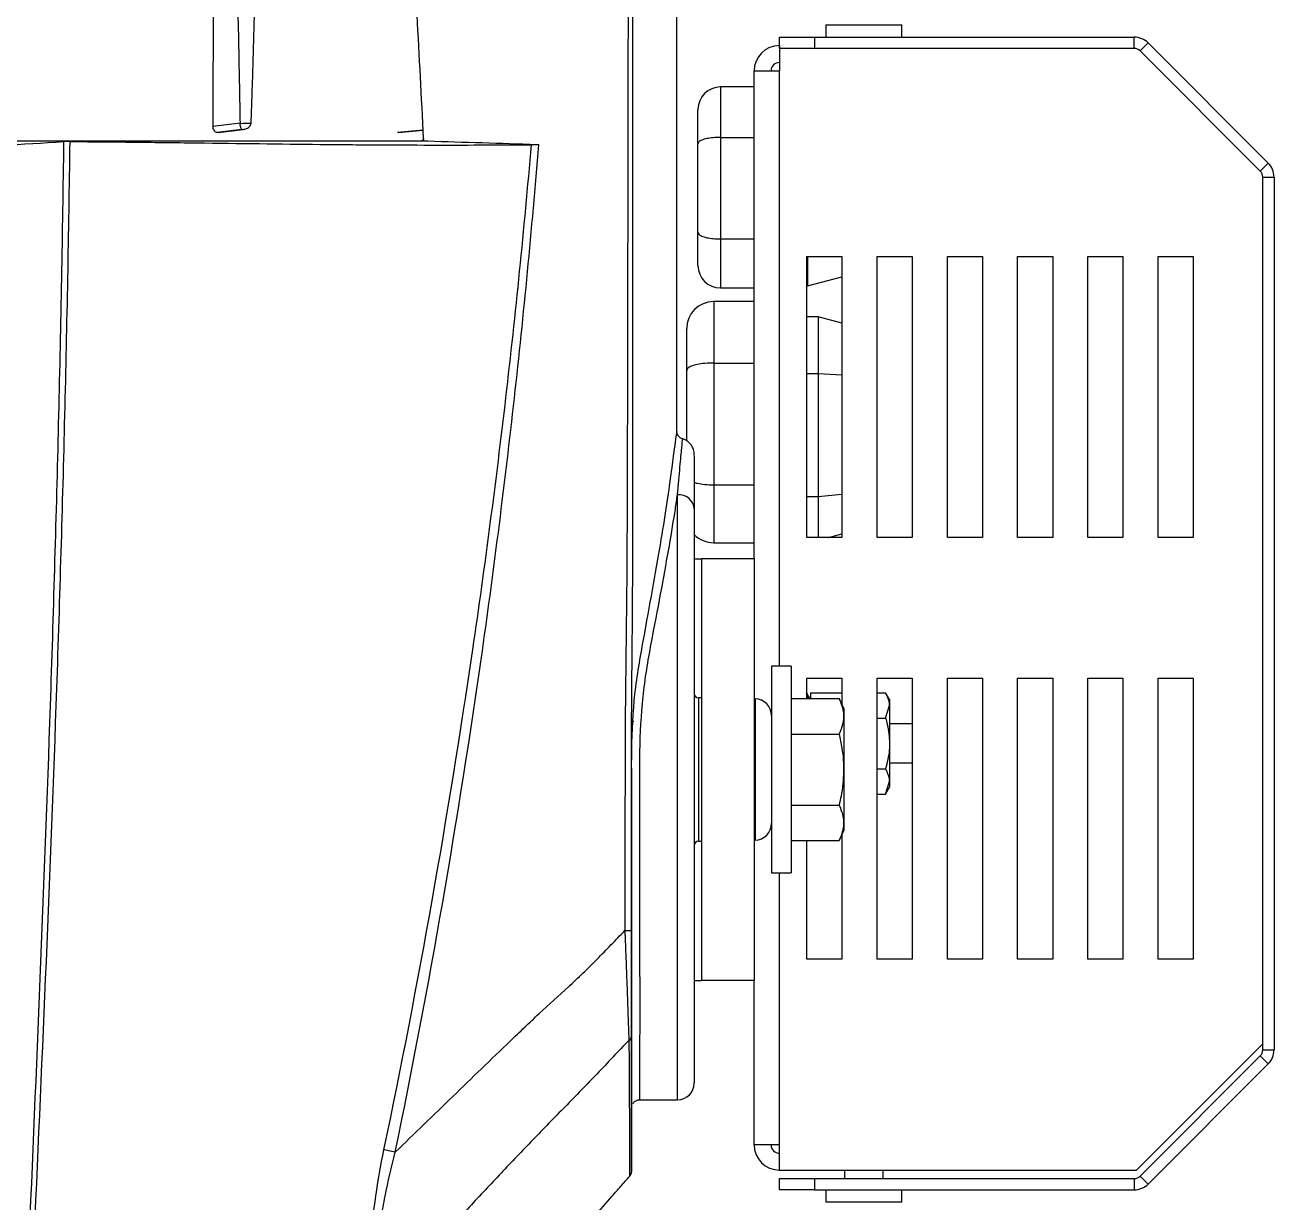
# Model space of a CAD drawing. Extents: x 9.3 to 87.2, y 1.1 to 68.8.
# Drawn here: x 40.103 to 44.548, y 7.566 to 11.753 of the extents above; entities that cross this region are included whole.
import ezdxf

# ---------------------------------------------------------------- set-up
doc = ezdxf.new("R2010")
doc.units = 0
doc.header["$MEASUREMENT"] = 0
doc.layers.add('OBJECT', color=7, linetype='CONTINUOUS')

msp = doc.modelspace()

# ---------------------------------------------------------------- linework, layer by layer
at = {"layer": 'OBJECT'}
for p, q in [((40.7729, 12.239), (40.7717, 11.3932)), ((42.9525, 11.7532), (42.9525, 11.7098)), ((42.9525, 11.7532), (43.2225, 11.7532)), ((43.2225, 11.7098), (43.2225, 11.7532)), ((42.7875, 11.6698), (42.7875, 11.7098)), ((42.7875, 11.7098), (42.9125, 11.7098)), ((42.9125, 11.7098), (42.9125, 11.6698)), ((42.9125, 11.7098), (44.0501, 11.7098)), ((44.0501, 11.6698), (44.0501, 11.7098)), ((42.7875, 11.6798), (42.7875, 11.5898)), ((42.9125, 11.6698), (42.7875, 11.6698)), ((44.0501, 11.6698), (42.9125, 11.6698)), ((44.0713, 11.661), (44.0996, 11.6893)), ((44.4987, 11.2336), (44.0713, 11.661)), ((44.0996, 11.6893), (44.527, 11.2619)), ((42.6975, 11.5898), (42.7875, 11.5898)), ((42.6975, 9.8548), (42.6975, 11.5898)), ((42.7875, 9.4723), (42.7875, 11.5898)), ((42.6975, 11.5328), (42.5775, 11.5328)), ((42.5775, 11.5328), (42.5775, 11.3533)), ((42.4975, 11.3308), (42.4975, 11.4528)), ((40.7717, 11.3932), (40.868, 11.4046)), ((40.8746, 11.3813), (40.787, 11.3709)), ((40.7898, 11.3709), (40.8751, 11.3813)), ((40.7911, 11.3709), (40.8782, 11.3816)), ((40.868, 11.4046), (40.8681, 11.4032)), ((40.8751, 11.3813), (40.8746, 11.3813)), ((40.9073, 11.4039), (40.9074, 11.4056)), ((41.5195, 11.3796), (41.4288, 11.3709)), ((41.4306, 11.3709), (41.5195, 11.3795)), ((41.431, 11.3709), (41.5195, 11.3795)), ((40.7911, 11.371), (40.7898, 11.3709)), ((42.5775, 11.3533), (42.6975, 11.3533)), ((42.5775, 11.3533), (42.5775, 10.992)), ((42.4975, 11.0159), (42.4975, 11.3308)), ((44.4987, 11.2336), (44.527, 11.2619)), ((44.5075, 8.1073), (44.5075, 11.2124)), ((44.5075, 11.2124), (44.5475, 11.2124)), ((44.5475, 11.2124), (44.5475, 8.1073)), ((42.4975, 10.8978), (42.4975, 11.0159)), ((42.5775, 10.992), (42.6975, 10.992)), ((42.5775, 10.992), (42.5775, 10.8178)), ((42.885, 9.9298), (42.885, 10.9298)), ((42.885, 10.9298), (43.01, 10.9298)), ((42.8875, 10.9298), (42.8875, 10.8251)), ((43.01, 10.9298), (43.01, 9.9298)), ((43.135, 9.9298), (43.135, 10.9298)), ((43.135, 10.9298), (43.26, 10.9298)), ((43.26, 10.9298), (43.26, 9.9298)), ((43.385, 9.9298), (43.385, 10.9298)), ((43.385, 10.9298), (43.51, 10.9298)), ((43.51, 10.9298), (43.51, 9.9298)), ((43.635, 9.9298), (43.635, 10.9298)), ((43.635, 10.9298), (43.76, 10.9298)), ((43.76, 10.9298), (43.76, 9.9298)), ((43.885, 9.9298), (43.885, 10.9298)), ((43.885, 10.9298), (44.01, 10.9298)), ((44.01, 10.9298), (44.01, 9.9298)), ((44.135, 9.9298), (44.135, 10.9298)), ((44.135, 10.9298), (44.26, 10.9298)), ((44.26, 10.9298), (44.26, 9.9298)), ((42.8875, 10.8251), (43.01, 10.8579)), ((42.5775, 10.8178), (42.6975, 10.8178)), ((42.885, 10.8251), (42.8875, 10.8251)), ((42.6975, 10.7694), (42.5535, 10.7694)), ((42.5535, 10.7694), (42.5535, 10.5508)), ((42.9255, 10.7154), (42.885, 10.7154)), ((43.01, 10.6927), (42.9255, 10.7154)), ((42.9255, 10.7154), (42.9255, 10.5128)), ((42.4575, 10.5246), (42.4575, 10.6734)), ((42.5535, 10.5508), (42.6975, 10.5508)), ((42.5535, 10.5508), (42.5535, 10.1173)), ((42.4575, 10.2744), (42.4575, 10.5246)), ((42.9255, 10.5128), (42.885, 10.5128)), ((43.01, 10.5073), (42.9255, 10.5128)), ((42.9255, 10.5128), (42.9255, 10.0746)), ((42.4221, 10.308), (42.4221, 10.308)), ((42.5535, 10.1173), (42.6975, 10.1173)), ((42.5535, 10.1173), (42.5535, 9.9114)), ((42.4245, 7.9298), (42.4245, 10.0822)), ((42.9255, 10.0746), (42.885, 10.0746)), ((43.01, 10.0831), (42.9255, 10.0746)), ((42.9255, 10.0746), (42.9255, 9.9298)), ((42.4845, 10.0323), (42.4845, 7.9898)), ((43.01, 9.9298), (42.885, 9.9298)), ((42.9618, 9.9298), (43.01, 9.9428)), ((43.26, 9.9298), (43.135, 9.9298)), ((43.51, 9.9298), (43.385, 9.9298)), ((43.76, 9.9298), (43.635, 9.9298)), ((44.01, 9.9298), (43.885, 9.9298)), ((44.26, 9.9298), (44.135, 9.9298)), ((42.5535, 9.9114), (42.6975, 9.9114)), ((42.4845, 9.8548), (42.5105, 9.8548)), ((42.6975, 9.8548), (42.5105, 9.8548)), ((42.5105, 9.8548), (42.5105, 8.3548)), ((42.6975, 9.8548), (42.6975, 8.3548)), ((42.8295, 9.4723), (42.7595, 9.4723)), ((42.7595, 9.4723), (42.7595, 8.7373)), ((42.8295, 9.4723), (42.8295, 8.7373)), ((42.885, 9.4298), (43.01, 9.4298)), ((42.885, 9.3574), (42.885, 9.4298)), ((43.01, 9.4298), (43.01, 9.3359)), ((43.135, 9.4298), (43.26, 9.4298)), ((43.135, 8.4298), (43.135, 9.4298)), ((43.26, 9.4298), (43.26, 8.4298)), ((43.385, 8.4298), (43.385, 9.4298)), ((43.385, 9.4298), (43.51, 9.4298)), ((43.51, 9.4298), (43.51, 8.4298)), ((43.635, 8.4298), (43.635, 9.4298)), ((43.635, 9.4298), (43.76, 9.4298)), ((43.76, 9.4298), (43.76, 8.4298)), ((43.885, 8.4298), (43.885, 9.4298)), ((43.885, 9.4298), (44.01, 9.4298)), ((44.01, 9.4298), (44.01, 8.4298)), ((44.135, 8.4298), (44.135, 9.4298)), ((44.135, 9.4298), (44.26, 9.4298)), ((44.26, 9.4298), (44.26, 8.4298)), ((42.5105, 9.3594), (42.4993, 9.3596)), ((42.4993, 9.3596), (42.4993, 8.8501)), ((42.7006, 9.3561), (42.6975, 9.3561)), ((42.7006, 9.3561), (42.7006, 8.8536)), ((42.8295, 9.3574), (43, 9.3574)), ((42.891, 9.3574), (42.8842, 9.378)), ((42.8961, 9.3574), (42.885, 9.3766)), ((42.8981, 9.378), (43.01, 9.378)), ((42.8981, 9.378), (42.8981, 9.3574)), ((43.0175, 9.3198), (43, 9.3574)), ((43.135, 9.378), (43.1655, 9.378)), ((43.1794, 9.3538), (43.1655, 9.378)), ((43.1794, 9.3538), (43.1794, 9.3329)), ((43.0175, 8.8898), (43.0175, 9.3198)), ((43.1655, 9.2879), (43.1794, 9.3329)), ((43.1794, 9.3329), (43.1794, 9.1978)), ((43.135, 9.2879), (43.1655, 9.2879)), ((43.26, 9.2668), (43.1794, 9.2668)), ((42.8295, 9.2311), (43, 9.2311)), ((43.1794, 9.1978), (43.1794, 9.0627)), ((43.1794, 9.1288), (43.26, 9.1288)), ((43.135, 9.1078), (43.1655, 9.1078)), ((43.1655, 9.0177), (43.1794, 9.0627)), ((43.1655, 9.0177), (43.1794, 9.0418)), ((43.1794, 9.0627), (43.1794, 9.0418)), ((42.8295, 8.9785), (43, 8.9785)), ((43.135, 9.0177), (43.1655, 9.0177)), ((43, 8.8522), (43.0175, 8.8898)), ((42.4993, 8.8501), (42.5105, 8.8503)), ((42.6975, 8.8535), (42.7006, 8.8536)), ((42.8295, 8.8522), (43, 8.8522)), ((42.885, 8.4298), (42.885, 8.8522)), ((43.01, 8.8738), (43.01, 8.4298)), ((42.7595, 8.7373), (42.8295, 8.7373)), ((42.7875, 7.7698), (42.7875, 8.7373)), ((43.01, 8.4298), (42.885, 8.4298)), ((43.26, 8.4298), (43.135, 8.4298)), ((43.51, 8.4298), (43.385, 8.4298)), ((43.76, 8.4298), (43.635, 8.4298)), ((44.01, 8.4298), (43.885, 8.4298)), ((44.26, 8.4298), (44.135, 8.4298)), ((42.4845, 8.3548), (42.5105, 8.3548)), ((42.6975, 8.3548), (42.5105, 8.3548)), ((42.6975, 7.7698), (42.6975, 8.3548)), ((44.0584, 7.6798), (44.5075, 8.129)), ((44.5075, 8.1073), (44.5475, 8.1073)), ((44.0713, 7.6586), (44.4987, 8.086)), ((44.527, 8.0578), (44.0996, 7.6303)), ((44.4987, 8.086), (44.527, 8.0578)), ((42.2912, 7.9298), (42.4245, 7.9298)), ((42.7875, 7.7698), (42.6975, 7.7698)), ((42.7875, 7.6798), (42.7875, 7.7698)), ((42.7875, 7.6798), (44.0584, 7.6798)), ((42.7875, 7.6098), (42.7875, 7.6498)), ((42.7875, 7.6498), (42.9125, 7.6498)), ((42.9125, 7.6498), (42.9125, 7.6098)), ((42.9125, 7.6498), (44.0501, 7.6498)), ((43.0185, 7.6798), (43.0185, 7.6498)), ((43.1565, 7.6498), (43.1565, 7.6798)), ((44.0501, 7.6498), (44.0501, 7.6098)), ((44.0713, 7.6586), (44.0996, 7.6303)), ((42.9125, 7.6098), (42.7875, 7.6098)), ((42.9125, 7.6098), (44.0501, 7.6098)), ((42.9525, 7.6098), (42.9525, 7.5664)), ((43.2225, 7.5664), (43.2225, 7.6098)), ((43.1314, 7.5664), (42.9525, 7.5664)), ((43.2225, 7.5664), (43.1314, 7.5664))]:
    msp.add_line(p, q, dxfattribs=at)
at = {"layer": 'OBJECT', "flags": 128}
msp.add_lwpolyline([(41.9311, 11.3269), (41.914, 11.3275), (41.8991, 11.328)], dxfattribs=at)
at = {"layer": 'OBJECT'}
for centre, radius, start, end in [((44.0501, 11.6398), 0.07, 45, 90), ((42.7875, 11.5898), 0.09, 90, 180), ((44.0501, 11.6398), 0.03, 45, 90), ((42.7875, 11.5898), 0.03, 90, 180), ((42.5775, 11.4528), 0.08, 90, 180), ((44.4775, 11.2124), 0.07, 0, 45), ((44.4775, 11.2124), 0.03, 0, 45), ((42.5775, 10.8978), 0.08, 180, 270), ((42.5535, 10.6734), 0.096, 90, 180), ((42.4245, 10.2242), 0.06, 359.9986, 71.4049), ((42.4291, 10.0268), 0.0557, 5.7284, 94.762), ((42.5535, 10.0074), 0.096, 224.0486, 270), ((42.4995, 9.3746), 0.015, 180, 269), ((42.6995, 9.2961), 0.06, 0, 89), ((42.6995, 8.9136), 0.06, 271, 0), ((42.4995, 8.8351), 0.015, 91, 180), ((44.4775, 8.1073), 0.03, 315, 0), ((44.4775, 8.1073), 0.07, 315, 0), ((42.4245, 7.9898), 0.06, 270, 0), ((42.7875, 7.7698), 0.09, 180, 270), ((42.7875, 7.7698), 0.03, 180, 270), ((42.2462, 7.6735), 0.015, 333.1505, 359.9996), ((42.2459, 7.6732), 0.015, 336.3656, 348.0708), ((44.0501, 7.6798), 0.03, 270, 315), ((44.0501, 7.6798), 0.07, 270, 315)]:
    msp.add_arc(centre, radius, start, end, dxfattribs=at)
for centre, major_axis, ratio, start_param, end_param in [((38.1805, 11.0559), (3.6002, 0.229), 0.060072, 0.756277, 0.757394), ((38.1824, 11.0559), (3.6002, 0.2845), 0.037544, 0.442972, 0.444089)]:
    msp.add_ellipse(centre, major_axis=major_axis, ratio=ratio, start_param=start_param, end_param=end_param, dxfattribs=at)
for points, knots in [([(42.2576, 13.9812), (42.2564, 13.7541), (42.2552, 13.5271), (42.253, 13.073), (42.2519, 12.846), (42.2502, 12.3919), (42.2496, 12.1648), (42.2486, 11.7107), (42.2483, 11.4836), (42.2475, 11.0295), (42.2472, 10.8024), (42.2465, 10.4618), (42.2463, 10.3483), (42.2458, 10.1212), (42.2455, 10.0077), (42.2441, 9.7806), (42.2431, 9.6671), (42.2403, 9.44), (42.2387, 9.3265), (42.2381, 9.0994), (42.2379, 8.9859), (42.2375, 8.7588), (42.2374, 8.6453), (42.2372, 8.5317)], [0, 0, 0, 0, 0.125, 0.125, 0.25, 0.25, 0.375, 0.375, 0.5, 0.5, 0.625, 0.625, 0.6875, 0.6875, 0.75, 0.75, 0.8125, 0.8125, 0.875, 0.875, 0.9375, 0.9375, 1, 1, 1, 1]), ([(42.2612, 8.5317), (42.2612, 8.6452), (42.2612, 8.7587), (42.2612, 8.929), (42.2612, 8.9858), (42.2612, 9.0993), (42.2612, 9.1561), (42.2614, 9.3264), (42.2627, 9.4399), (42.2648, 9.667), (42.2655, 9.7805), (42.2662, 10.0075), (42.2663, 10.1211), (42.2663, 10.3481), (42.2663, 10.4617), (42.2662, 10.8022), (42.2661, 11.0293), (42.2659, 11.4834), (42.2658, 11.7105), (42.2658, 12.1646), (42.2659, 12.3916), (42.2667, 12.8457), (42.2673, 13.0727), (42.2686, 13.5268), (42.2693, 13.7538), (42.27, 13.9808)], [0, 0, 0, 0, 0.0625, 0.0625, 0.09375, 0.09375, 0.125, 0.125, 0.1875, 0.1875, 0.25, 0.25, 0.3125, 0.3125, 0.375, 0.375, 0.5, 0.5, 0.625, 0.625, 0.75, 0.75, 0.875, 0.875, 1, 1, 1, 1]), ([(40.842, 12.2649), (40.8472, 12.157), (40.8576, 11.9412), (40.8634, 11.6543), (40.8667, 11.4755), (40.868, 11.4046)], [0, 0, 0, 0, 0.376518, 0.752861, 1, 1, 1, 1]), ([(40.9074, 11.4056), (40.9085, 11.4357), (40.9124, 11.541), (40.9177, 11.7215), (40.9226, 11.9053), (40.9226, 12.0139), (40.9226, 12.0473)], [0, 0, 0, 0, 0.140929, 0.492249, 0.843576, 1, 1, 1, 1]), ([(42.4228, 10.308), (42.4228, 10.3779), (42.4228, 10.5569), (42.423, 10.8444), (42.4229, 11.1718), (42.4228, 11.4872), (42.4228, 11.6942), (42.4227, 11.7915)], [0, 0, 0, 0, 0.141299, 0.362006, 0.58149, 0.803267, 1, 1, 1, 1]), ([(40.787, 11.3709), (40.7853, 11.3711), (40.7817, 11.3716), (40.7771, 11.3756), (40.7736, 11.3814), (40.7719, 11.3876), (40.7718, 11.3917), (40.7717, 11.3932)], [0, 0, 0, 0, 0.217771, 0.435527, 0.653693, 0.873139, 1, 1, 1, 1]), ([(40.8681, 11.4032), (40.8755, 11.4034), (40.8907, 11.4038), (40.9017, 11.4039), (40.9073, 11.4039)], [0, 0, 0, 0, 0.488041, 1, 1, 1, 1]), ([(40.8746, 11.3813), (40.8746, 11.3813), (40.8743, 11.3814), (40.8735, 11.3822), (40.872, 11.385), (40.8704, 11.39), (40.8689, 11.3961), (40.8684, 11.4008), (40.8681, 11.4032)], [0, 0, 0, 0, 0.0052912, 0.1814683, 0.4107971, 0.6144007, 0.8069882, 1, 1, 1, 1]), ([(40.8751, 11.3813), (40.8752, 11.3813), (40.8776, 11.3815), (40.8842, 11.3823), (40.8937, 11.3854), (40.9015, 11.3912), (40.906, 11.3974), (40.9069, 11.4017), (40.9073, 11.4039)], [0, 0, 0, 0, 0.0045638, 0.1696343, 0.4736616, 0.6912917, 0.8452632, 1, 1, 1, 1]), ([(41.512, 11.3402), (41.4559, 11.3401), (41.3962, 11.3402), (41.3002, 11.3402), (41.2671, 11.3403), (41.1992, 11.3403), (41.1643, 11.3403), (41.0567, 11.3403), (40.9813, 11.3404), (40.8625, 11.3404), (40.822, 11.3404), (40.7394, 11.3404), (40.6973, 11.3404), (40.5688, 11.3403), (40.4799, 11.3403), (40.2958, 11.3402), (40.2014, 11.3402), (39.9115, 11.3401), (39.7092, 11.3401), (39.4978, 11.3401)], [0, 0, 0, 0, 0.125, 0.125, 0.1875, 0.1875, 0.25, 0.25, 0.375, 0.375, 0.4375, 0.4375, 0.5, 0.5, 0.625, 0.625, 0.75, 0.75, 1, 1, 1, 1]), ([(40.2401, 11.3382), (40.2358, 11.0137), (40.2297, 10.6893), (40.2143, 10.0408), (40.2049, 9.7167), (40.1727, 8.7449), (40.1458, 8.0978), (40.1174, 7.4522)], [0, 0, 0, 0, 0.25, 0.25, 0.5, 0.5, 1, 1, 1, 1]), ([(40.1361, 7.4517), (40.1657, 8.0975), (40.1937, 8.7447), (40.2271, 9.7168), (40.2367, 10.0409), (40.2526, 10.6896), (40.2588, 11.014), (40.2632, 11.3386)], [0, 0, 0, 0, 0.5, 0.5, 0.75, 0.75, 1, 1, 1, 1]), ([(40.2632, 11.3386), (40.2584, 11.3386), (40.2541, 11.3386), (40.2463, 11.3384), (40.2429, 11.3383), (40.2401, 11.3382)], [0, 0, 0, 0, 0.5, 0.5, 1, 1, 1, 1]), ([(40.2632, 11.3386), (40.3459, 11.338), (40.4271, 11.3373), (40.5866, 11.3356), (40.6648, 11.3346), (40.894, 11.3317), (41.0396, 11.3297), (41.2125, 11.328), (41.2467, 11.3277), (41.3138, 11.3272), (41.3468, 11.327), (41.4441, 11.3265), (41.5068, 11.3263), (41.6278, 11.3262), (41.6861, 11.3263), (41.7983, 11.3267), (41.8523, 11.327), (41.9039, 11.3274)], [0, 0, 0, 0, 0.125, 0.125, 0.25, 0.25, 0.5, 0.5, 0.5625, 0.5625, 0.625, 0.625, 0.75, 0.75, 0.875, 0.875, 1, 1, 1, 1]), ([(41.5212, 11.3495), (41.5213, 11.3471), (41.5199, 11.3448), (41.5164, 11.3417), (41.5142, 11.3408), (41.512, 11.3402)], [0, 0, 0, 0, 0.5, 0.5, 1, 1, 1, 1]), ([(42.5775, 11.3533), (42.5688, 11.3531), (42.5513, 11.3527), (42.5279, 11.3492), (42.5097, 11.3439), (42.4996, 11.3376), (42.4975, 11.3329), (42.4975, 11.3309), (42.4975, 11.3308)], [0, 0, 0, 0, 0.2046127, 0.4091284, 0.6165171, 0.8308199, 0.9963118, 1, 1, 1, 1]), ([(41.9039, 11.3274), (41.8782, 11.0271), (41.8478, 10.7273), (41.7782, 10.1287), (41.7388, 9.8298), (41.6076, 8.9353), (41.5024, 8.3421), (41.3791, 7.7522)], [0, 0, 0, 0, 0.25, 0.25, 0.5, 0.5, 1, 1, 1, 1]), ([(41.4204, 7.7435), (41.5421, 8.335), (41.6453, 8.9296), (41.7729, 9.8262), (41.8109, 10.1257), (41.8778, 10.7256), (41.9068, 11.026), (41.9311, 11.3269)], [0, 0, 0, 0, 0.5, 0.5, 0.75, 0.75, 1, 1, 1, 1]), ([(42.4975, 11.0159), (42.4975, 11.0159), (42.4975, 11.0137), (42.4996, 11.0088), (42.5097, 11.002), (42.5279, 10.9964), (42.5513, 10.9927), (42.5688, 10.9923), (42.5775, 10.992)], [0, 0, 0, 0, 0.003688, 0.169183, 0.383485, 0.590872, 0.795388, 1, 1, 1, 1]), ([(42.5535, 10.5508), (42.543, 10.5506), (42.522, 10.5501), (42.494, 10.546), (42.4721, 10.5399), (42.46, 10.5325), (42.4575, 10.5271), (42.4575, 10.5247), (42.4575, 10.5246)], [0, 0, 0, 0, 0.204615, 0.409128, 0.616519, 0.830817, 0.996313, 1, 1, 1, 1]), ([(42.4221, 10.308), (42.4214, 10.3028), (42.4198, 10.2924), (42.4131, 10.2458), (42.4031, 10.1703), (42.3886, 10.0612), (42.3669, 9.9253), (42.3386, 9.7678), (42.3073, 9.5906), (42.2716, 9.4017), (42.2582, 9.1994), (42.2611, 9.0592), (42.2609, 8.9251), (42.2609, 8.7972), (42.2611, 8.6149), (42.2613, 8.4392), (42.2614, 8.2796), (42.2613, 8.1418), (42.2613, 8.0337), (42.2613, 7.9588), (42.2613, 7.936), (42.2613, 7.9264)], [0, 0, 0, 0, 0.046522, 0.093947, 0.150618, 0.20887, 0.265691, 0.324154, 0.381557, 0.440533, 0.497828, 0.55716, 0.560378, 0.613725, 0.6684, 0.725769, 0.784801, 0.842172, 0.901206, 0.958578, 1, 1, 1, 1]), ([(42.4432, 10.2809), (42.4403, 10.282), (42.4348, 10.2842), (42.4289, 10.29), (42.4252, 10.296), (42.4232, 10.3014), (42.4225, 10.3056), (42.4224, 10.3074), (42.4224, 10.308)], [0, 0, 0, 0, 0.250051, 0.472798, 0.660655, 0.81792, 0.94204, 1, 1, 1, 1]), ([(42.4245, 10.0822), (42.4277, 10.1173), (42.4342, 10.1885), (42.4401, 10.251), (42.4431, 10.2816), (42.4428, 10.2781), (42.4427, 10.2771)], [0, 0, 0, 0, 0.293304, 0.595748, 0.874487, 1, 1, 1, 1]), ([(42.4845, 10.2202), (42.4845, 10.2211), (42.4845, 10.2244), (42.4845, 10.1951), (42.4845, 10.134), (42.4845, 10.0662), (42.4845, 10.0323)], [0, 0, 0, 0, 0.118294, 0.401933, 0.700897, 1, 1, 1, 1]), ([(42.4845, 10.1265), (42.4879, 10.1253), (42.498, 10.1218), (42.5222, 10.1183), (42.5431, 10.1176), (42.5535, 10.1173)], [0, 0, 0, 0, 0.201908, 0.600854, 1, 1, 1, 1]), ([(42.2912, 7.9322), (42.2912, 7.9337), (42.2912, 7.9369), (42.2913, 7.9825), (42.2913, 8.0584), (42.2913, 8.1656), (42.2914, 8.2987), (42.2912, 8.4551), (42.2911, 8.6271), (42.2908, 8.8094), (42.2914, 8.999), (42.2894, 9.194), (42.3014, 9.3905), (42.3358, 9.5777), (42.3692, 9.7509), (42.3966, 9.9043), (42.4145, 10.0122), (42.4222, 10.0656), (42.4245, 10.0822)], [0, 0, 0, 0, 0.055337, 0.121281, 0.187225, 0.253169, 0.319114, 0.385057, 0.451, 0.514003, 0.577006, 0.642521, 0.707917, 0.774979, 0.842058, 0.906531, 0.970994, 1, 1, 1, 1]), ([(43, 9.3574), (43.0059, 9.3424), (43.0179, 9.3119), (43.0156, 9.269), (43.0046, 9.2423), (43, 9.2311)], [0, 0, 0, 0, 0.359917, 0.730732, 1, 1, 1, 1]), ([(43.1794, 9.3329), (43.1794, 9.334), (43.1792, 9.3492), (43.1721, 9.3641), (43.1655, 9.378)], [0, 0, 0, 0, 0.070185, 1, 1, 1, 1]), ([(42.2691, 9.2763), (42.2691, 9.2763), (42.2684, 9.276), (42.2663, 9.2751), (42.2635, 9.274), (42.2619, 9.274), (42.2614, 9.274)], [0, 0, 0, 0, 0.011473, 0.212269, 0.746111, 1, 1, 1, 1]), ([(43.1655, 9.2879), (43.1676, 9.2803), (43.1757, 9.251), (43.1778, 9.2205), (43.1794, 9.1978)], [0, 0, 0, 0, 0.257551, 1, 1, 1, 1]), ([(43, 9.2311), (43.0035, 9.2145), (43.013, 9.1703), (43.0183, 9.096), (43.0109, 9.0281), (43.0023, 8.9892), (43, 8.9785)], [0, 0, 0, 0, 0.20045, 0.531174, 0.871908, 1, 1, 1, 1]), ([(43.1794, 9.1978), (43.1792, 9.1896), (43.1784, 9.1591), (43.1709, 9.1295), (43.1655, 9.1078)], [0, 0, 0, 0, 0.268634, 1, 1, 1, 1]), ([(43.1794, 9.0627), (43.1794, 9.0638), (43.1792, 9.079), (43.1721, 9.0939), (43.1655, 9.1078)], [0, 0, 0, 0, 0.070185, 1, 1, 1, 1]), ([(43, 8.9785), (43.0059, 8.9635), (43.0179, 8.933), (43.0156, 8.8901), (43.0046, 8.8634), (43, 8.8522)], [0, 0, 0, 0, 0.359917, 0.730732, 1, 1, 1, 1]), ([(41.4204, 7.7435), (41.4885, 7.81), (41.5569, 7.8758), (41.6592, 7.9747), (41.6932, 8.0077), (41.7614, 8.0735), (41.7955, 8.1063), (41.8467, 8.1554), (41.8638, 8.1717), (41.898, 8.2043), (41.9151, 8.2207), (41.9668, 8.269), (42.0019, 8.3004), (42.0541, 8.3481), (42.0714, 8.3641), (42.1055, 8.3967), (42.1222, 8.4134), (42.1552, 8.447), (42.1716, 8.464), (42.2044, 8.4979), (42.2208, 8.5148), (42.2372, 8.5318)], [0, 0, 0, 0, 0.25, 0.25, 0.375, 0.375, 0.5, 0.5, 0.5625, 0.5625, 0.625, 0.625, 0.75, 0.75, 0.8125, 0.8125, 0.875, 0.875, 0.9375, 0.9375, 1, 1, 1, 1]), ([(42.2372, 8.5318), (42.2374, 8.5272), (42.2376, 8.5225), (42.238, 8.5134), (42.2385, 8.4996), (42.2391, 8.4859), (42.2401, 8.4586), (42.2408, 8.4405), (42.2422, 8.4046), (42.2429, 8.3867), (42.2443, 8.3513), (42.2449, 8.3337), (42.2462, 8.2995), (42.2468, 8.2829), (42.2479, 8.2504), (42.2485, 8.2347), (42.2495, 8.205), (42.25, 8.1909), (42.2507, 8.1712), (42.2509, 8.1648), (42.2512, 8.1556), (42.2513, 8.1526), (42.2515, 8.1468), (42.2516, 8.1439), (42.2517, 8.1411)], [0, 0, 0, 0, 0.03125, 0.03125, 0.0625, 0.125, 0.125, 0.25, 0.25, 0.375, 0.375, 0.5, 0.5, 0.625, 0.625, 0.75, 0.75, 0.875, 0.875, 0.9375, 0.9375, 0.96875, 0.96875, 1, 1, 1, 1]), ([(42.2372, 8.5317), (42.2439, 8.5317), (42.2501, 8.5317), (42.2588, 8.5317), (42.2612, 8.5317), (42.2612, 8.5317)], [0, 0, 0, 0, 0.5, 0.5, 1, 1, 1, 1]), ([(42.2613, 8.1584), (42.2613, 8.1692), (42.2613, 8.1812), (42.2613, 8.2067), (42.2613, 8.2202), (42.2613, 8.2488), (42.2612, 8.2639), (42.2612, 8.295), (42.2612, 8.311), (42.2612, 8.3436), (42.2612, 8.3604), (42.2612, 8.3941), (42.2612, 8.411), (42.2612, 8.4622), (42.2612, 8.4968), (42.2612, 8.5317)], [0, 0, 0, 0, 0.125, 0.125, 0.25, 0.25, 0.375, 0.375, 0.5, 0.5, 0.625, 0.625, 0.75, 0.75, 1, 1, 1, 1]), ([(42.2517, 8.1411), (42.2137, 8.102), (42.1764, 8.0622), (42.1197, 8.0031), (42.1006, 7.9836), (42.0626, 7.9444), (42.0435, 7.9248), (41.9864, 7.866), (41.9484, 7.8267), (41.8913, 7.7677), (41.8723, 7.748), (41.8344, 7.7085), (41.7778, 7.649), (41.7028, 7.5691), (41.6468, 7.5087), (41.6095, 7.4685), (41.5909, 7.4483), (41.5535, 7.408), (41.5347, 7.3879), (41.4967, 7.348), (41.4774, 7.3283), (41.4383, 7.2892), (41.4186, 7.2698), (41.3793, 7.2308), (41.3596, 7.2113), (41.34, 7.1917)], [0, 0, 0, 0, 0.125, 0.125, 0.1875, 0.1875, 0.25, 0.25, 0.375, 0.375, 0.4375, 0.4375, 0.5, 0.625, 0.6875, 0.6875, 0.75, 0.75, 0.8125, 0.8125, 0.875, 0.875, 0.9375, 0.9375, 1, 1, 1, 1]), ([(42.2517, 8.1411), (42.2524, 8.0702), (42.2529, 8.007), (42.2534, 7.8951), (42.2536, 7.8464), (42.2537, 7.7848), (42.2537, 7.7662), (42.2538, 7.7332), (42.2538, 7.7188), (42.2539, 7.6818), (42.2539, 7.6655), (42.2539, 7.6576)], [0, 0, 0, 0, 0.25, 0.25, 0.5, 0.5, 0.625, 0.625, 0.75, 0.75, 1, 1, 1, 1]), ([(42.2612, 7.6735), (42.2612, 7.6781), (42.2612, 7.692), (42.2612, 7.7264), (42.2612, 7.7402), (42.2612, 7.7643), (42.2612, 7.7729), (42.2612, 7.7913), (42.2612, 7.8011), (42.2613, 7.8527), (42.2613, 7.9024), (42.2613, 8.018), (42.2613, 8.0839), (42.2613, 8.1584)], [0, 0, 0, 0, 0.25, 0.25, 0.375, 0.375, 0.4375, 0.4375, 0.5, 0.5, 0.75, 0.75, 1, 1, 1, 1]), ([(42.2613, 8.032), (42.2613, 8.0047), (42.2613, 7.9434), (42.2613, 7.8646), (42.2612, 7.7772), (42.2612, 7.7009), (42.2612, 7.6827), (42.2612, 7.6735)], [0, 0, 0, 0, 0.127624, 0.286794, 0.445966, 0.720031, 1, 1, 1, 1]), ([(42.2656, 7.9151), (42.2662, 7.9163), (42.2682, 7.9204), (42.2746, 7.9257), (42.2829, 7.9299), (42.2889, 7.9299), (42.2914, 7.9299)], [0, 0, 0, 0, 0.134491, 0.434457, 0.763894, 1, 1, 1, 1]), ([(41.3791, 7.7522), (41.3676, 7.6973), (41.3579, 7.6424), (41.3422, 7.5333), (41.3363, 7.4789), (41.3334, 7.4248)], [0, 0, 0, 0, 0.5, 0.5, 1, 1, 1, 1]), ([(41.3601, 7.4307), (41.3629, 7.4567), (41.3665, 7.4828), (41.3747, 7.5349), (41.3793, 7.5609), (41.3946, 7.6392), (41.4066, 7.6914), (41.4204, 7.7435)], [0, 0, 0, 0, 0.25, 0.25, 0.5, 0.5, 1, 1, 1, 1]), ([(41.4204, 7.7435), (41.4118, 7.7453), (41.4036, 7.7471), (41.3894, 7.7501), (41.3834, 7.7513), (41.3791, 7.7522)], [0, 0, 0, 0, 0.5, 0.5, 1, 1, 1, 1]), ([(42.003, 7.369), (42.045, 7.4176), (42.0869, 7.4661), (42.1498, 7.5385), (42.1707, 7.5626), (42.2021, 7.5986), (42.2126, 7.6106), (42.2282, 7.6284), (42.2334, 7.6343), (42.2437, 7.646), (42.2488, 7.6519), (42.2539, 7.6576)], [0, 0, 0, 0, 0.5, 0.5, 0.75, 0.75, 0.875, 0.875, 0.9375, 0.9375, 1, 1, 1, 1]), ([(42.2538, 7.6574), (42.2539, 7.6575), (42.2552, 7.6589), (42.2572, 7.6618), (42.259, 7.6653), (42.2597, 7.6672), (42.2599, 7.6679), (42.2599, 7.668), (42.2599, 7.668)], [0, 0, 0, 0, 0.0191024, 0.3407889, 0.6303983, 0.8470175, 0.9543607, 1, 1, 1, 1]), ([(42.2539, 7.6576), (42.2563, 7.6602), (42.258, 7.6632), (42.26, 7.6679), (42.2605, 7.6698), (42.2606, 7.6701)], [0, 0, 0, 0, 0.5, 0.5, 1, 1, 1, 1])]:
    msp.add_open_spline(points, degree=3, knots=knots, dxfattribs=at)
for points in [[(41.5212, 11.3495), (41.5066, 11.642), (41.4902, 11.9344), (41.472, 12.2266)], [(39.8005, 11.313), (39.947, 11.3212), (40.0936, 11.3295), (40.2401, 11.3382)], [(41.8991, 11.328), (41.77, 11.3323), (41.641, 11.3364), (41.512, 11.3402)], [(41.9311, 11.3269), (41.92, 11.3273), (41.9105, 11.3275), (41.9039, 11.3274)], [(42.2517, 8.1411), (42.2577, 8.1455), (42.2613, 8.152), (42.2613, 8.1584)], [(42.2606, 7.6701), (42.2612, 7.6718), (42.2612, 7.6728), (42.2612, 7.6735)]]:
    msp.add_open_spline(points, degree=3, dxfattribs=at)

doc.saveas('drawing.dxf')
